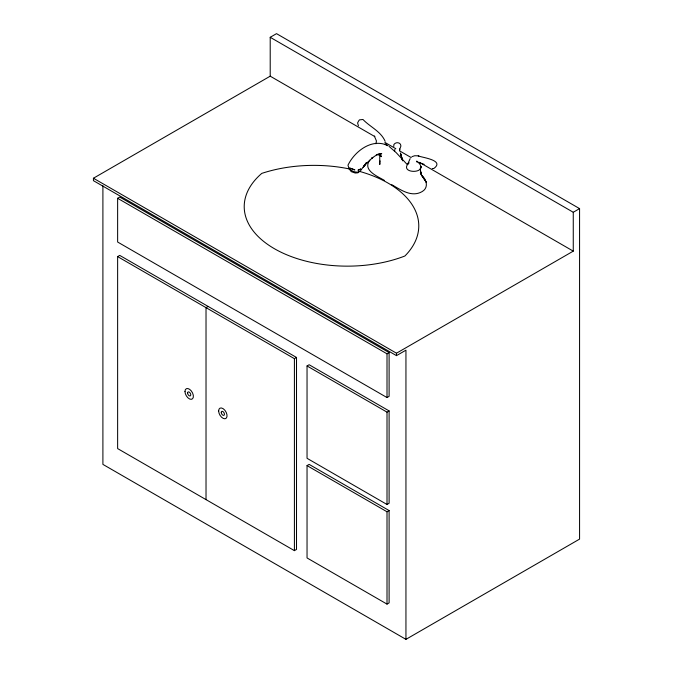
<?xml version="1.0" encoding="UTF-8"?>
<svg xmlns="http://www.w3.org/2000/svg" width="673" height="673" viewBox="0 0 673 673"><rect width="100%" height="100%" fill="white"/><g stroke="black" fill="none" stroke-linecap="round" stroke-linejoin="round"><path stroke-width="1.01" d="M399.686 150.727L399.686 148.96L399.636 149.574L400.915 146.024L400.485 144.274C398.887 141.961 395.345 142.297 393.865 144.552L393.798 146.436M394.883 149.356L394.521 151.425M379.909 162.597L379.782 164.498L379.74 154.756M379.976 161.646L380.077 160.914M375.913 143.77L376.434 140.935L374.314 136.005M410.16 158.651L407.56 164.405L409.016 162.731C397.634 174.172 429.542 174.248 418.648 162.748M369.839 160.149C362.082 170.294 377.839 176.444 384.359 180.389M359.062 171.228L357.994 172.801L355.226 173.028L351.23 171.632L350.002 170.008M360.097 171.363L366.171 162.883L363.277 167.341L365.759 163.758L363.731 166.559L367.248 162.361L366.07 163.758L372.792 157.474L371.446 158.416L375.837 155.471L378.891 154.117L381.734 153.755L377.73 154.226M405.945 639.35L405.945 350.17L396.481 355.638L93.429 180.667L93.429 178.236L270.209 76.175L270.209 37.293L276.519 33.65L579.571 208.613L579.571 539.107L405.945 639.35L102.902 464.387L102.902 185.681M117.632 198.291L119.735 197.071L389.112 352.602L389.112 396.338L387.009 397.558L117.632 242.028L117.632 198.291L387.009 353.813L389.112 352.602M117.632 256.606L119.735 255.395L296.515 357.456L296.515 549.437L294.412 550.649L117.632 448.588L117.632 256.606L294.412 358.675L296.515 357.456M208.125 306.425L206.022 307.645L206.022 499.618M307.039 365.961L309.143 364.749L389.112 410.917L389.112 503.261L387.009 504.481L307.039 458.305L307.039 365.961L387.009 412.137L389.112 410.917M270.209 37.293L573.261 212.264L579.571 208.613M93.429 178.236L396.481 353.207L573.261 251.138L573.261 212.264M307.039 465.598L309.143 464.387L389.112 510.555L389.112 602.899L387.009 604.11L307.039 557.942L307.039 465.598L387.009 511.766L389.112 510.555M411.935 156.649L414.719 155.741L418.884 155.867L418.244 155.951C422.451 157.6 445.046 160.309 433.833 168.494L432.234 168.536M416.806 161.983L417.765 161.596L416.57 161.175L418.303 162.42L424.15 164.338M359.323 171.834C355.655 172.936 351.996 171.085 349.068 168.973L347.983 165.171C354.671 151.223 372.304 137.704 388.001 145.721M376.308 154.706L377.965 154.496M377.662 154.504L380.851 155.917L379.959 154.975L381.364 156.666L380.396 155.068M391.728 184.646C400.603 189.769 411.615 197.711 422.08 191.62C428.953 187.784 426.707 179.287 421.374 175.056L426.245 182.139L421.786 175.401L420.356 172.002L421.214 174.4L420.499 171.001L420.894 174.029L420.289 168.191M350.019 168.25L354.89 169.907L349.506 167.93M270.209 76.175L374.861 136.602M384.872 142.382L395.8 148.683M399.434 150.786L411.27 157.617M419.456 162.344L573.261 251.138M389.078 146.394L396.237 152.695L407.03 164.355M385.957 144.619L387.219 145.587L385.966 143.921M385.099 143.972L387.219 145.587M385.158 141.347C380.96 131.395 370.066 126.953 362.957 119.483L359.432 119.878L358.608 120.997L357.59 122.94L358.44 125.826M402.605 160.645L400.418 153.158L402.58 160.502M400.418 153.158L402.681 160.788M396.481 353.207L396.481 355.638M387.009 353.813L387.009 397.558M387.009 412.137L387.009 504.481M387.009 511.766L387.009 604.11M294.412 358.675L294.412 550.649M358.902 171.22A104.853 60.536 0 0 1 404.894 256.001A103.104 59.527 0 0 1 274.416 248.716A103.104 59.527 0 0 1 261.789 173.382A104.853 60.536 0 0 1 349.884 169.041M420.97 166.677L420.44 168.62L420.97 166.677M360.686 169.041L358.12 170.143L360.686 169.041M184.974 391.484A5.956 3.441 60 0 0 191.292 399.333A5.956 3.441 60 0 0 191.292 390.92A5.956 3.441 60 0 0 184.974 391.484M218.649 410.925A5.956 3.441 60 0 0 224.959 418.774A5.956 3.441 60 0 0 224.959 410.362A5.956 3.441 60 0 0 218.649 410.925M187.607 392.998A2.229 1.287 60 0 0 189.971 395.943A2.229 1.287 60 0 0 189.971 392.788A2.229 1.287 60 0 0 187.607 392.998M221.274 412.44A2.229 1.287 60 0 0 223.646 415.384A2.229 1.287 60 0 0 223.646 412.229A2.229 1.287 60 0 0 221.274 412.44"/></g></svg>
